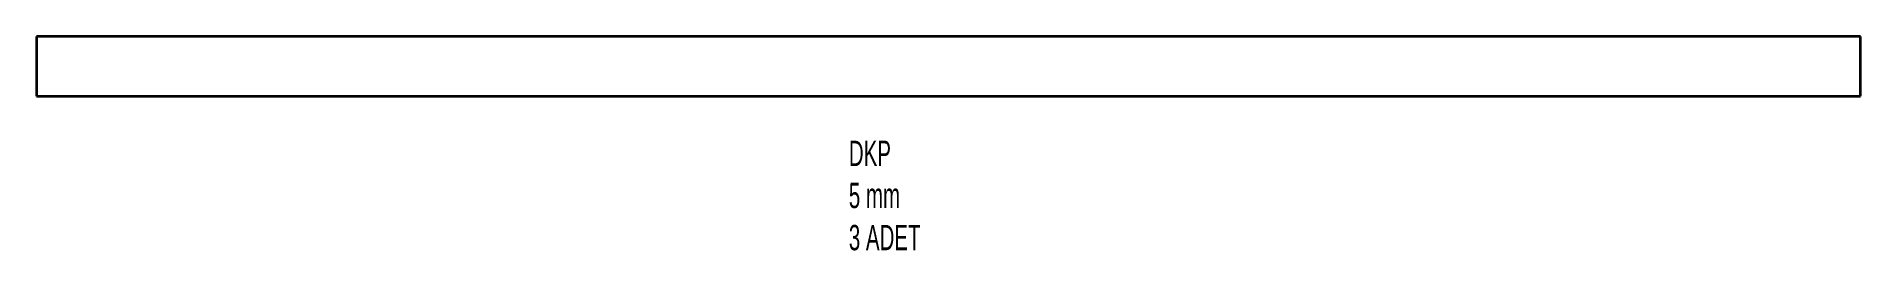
# Model space of a CAD drawing. Header units: millimetres. Extents: x -290 to 625, y 88 to 196.
import ezdxf

# ---------------------------------------------------------------- set-up
doc = ezdxf.new("R2010")
doc.units = ezdxf.units.MM
doc.styles.add('SLDTEXTSTYLE0', font='TXT', dxfattribs={"width": 0.605})

msp = doc.modelspace()

# ---------------------------------------------------------------- linework, layer by layer
at = {"color": 7, "linetype": 'Continuous', "lineweight": 35}
for p, q in [((-289.52, 195.55), (-289.52, 165.55)), ((625.48, 195.55), (-289.52, 195.55)), ((625.48, 165.55), (625.48, 195.55)), ((-289.52, 165.55), (625.48, 165.55))]:
    msp.add_line(p, q, dxfattribs=at)

# ---------------------------------------------------------------- texts
at = {"color": 7, "linetype": 'Continuous', "lineweight": 0, "insert": (117.99, 143.15), "char_height": 12.7, "attachment_point": 1, "style": 'SLDTEXTSTYLE0'}
msp.add_mtext('DKP^J5 mm^J3 ADET', dxfattribs=at)

doc.saveas('drawing.dxf')
